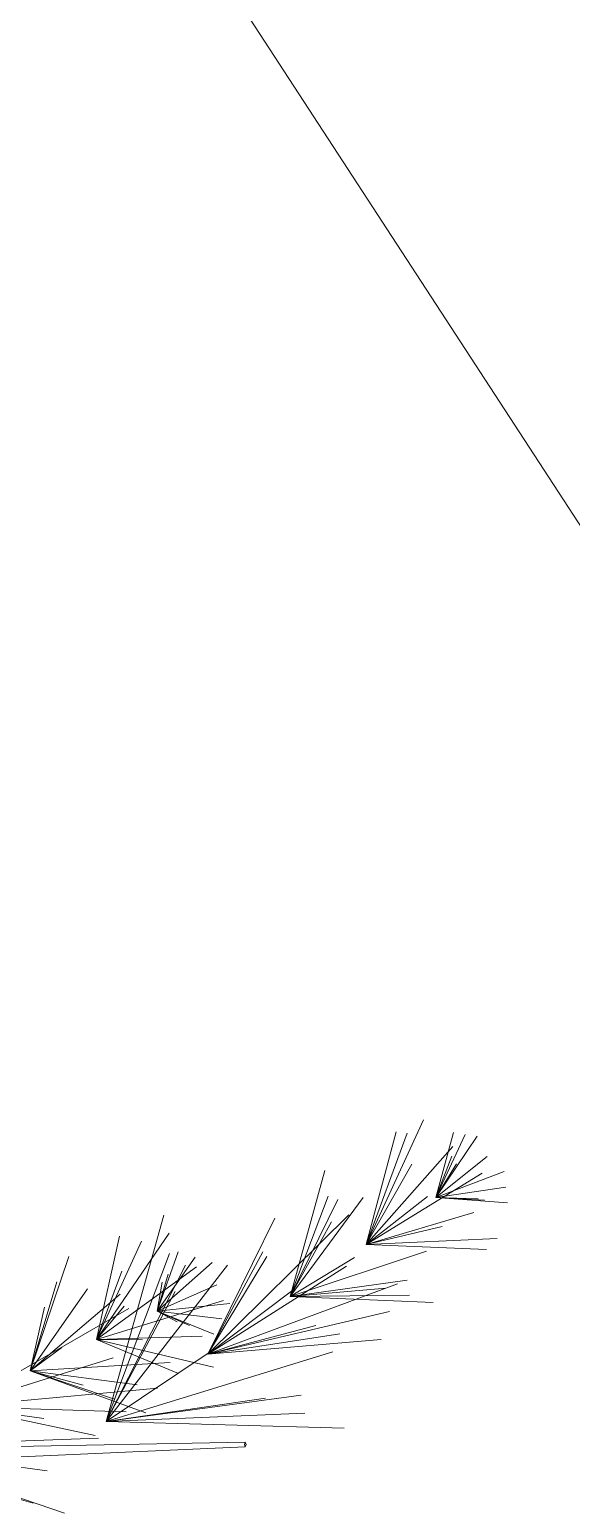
# Model space of a CAD drawing. Header units: metres. Extents: x -460 to 31334, y -1777 to 24987.
# Drawn here: x 245.8819 to 246.0423, y -584.313 to -583.8753 of the extents above; entities that cross this region are included whole.
import ezdxf

# ---------------------------------------------------------------- set-up
doc = ezdxf.new("R2010")
doc.units = ezdxf.units.M
doc.header["$MEASUREMENT"] = 0
doc.layers.add('01 FURNITURE', color=8, linetype='Continuous')
doc.layers.add('TREES PLANTS', color=82, linetype='Continuous', lineweight=5)
picture_1 = doc.add_image_def('image5.png', size_in_pixel=(1080, 1920))

# ---------------------------------------------------------------- blocks, each defined once
blk = doc.blocks.new('TREES_11')
at = {"layer": 'TREES PLANTS', "color": 82, "true_color": 0x34d100}
for p, q in [((-0.5042, 1.9478), (-0.5577, 2.0879)), ((-0.5042, 1.9478), (-0.5577, 2.0879)), ((-0.5042, 1.9478), (-0.5256, 2.0912)), ((-0.5042, 1.9478), (-0.5256, 2.0912)), ((-0.5042, 1.9478), (-0.4935, 2.0945)), ((-0.5042, 1.9478), (-0.4935, 2.0945)), ((-0.42, 2.0734), (-0.4075, 1.8043)), ((-0.42, 2.0734), (-0.4075, 1.8043)), ((-0.5042, 1.9478), (-0.5882, 2.0531)), ((-0.5042, 1.9478), (-0.5882, 2.0531)), ((-0.4075, 1.8043), (-0.5546, 2.0429)), ((-0.4075, 1.8043), (-0.5546, 2.0429)), ((-0.5042, 1.9478), (-0.4987, 2.0477)), ((-0.5042, 1.9478), (-0.4987, 2.0477)), ((-0.5018, 2.0346), (-0.5042, 1.9478)), ((-0.5018, 2.0346), (-0.5042, 1.9478)), ((-0.4075, 1.8043), (-0.3975, 2.0513)), ((-0.4075, 1.8043), (-0.3975, 2.0513)), ((-0.5042, 1.9478), (-0.634, 2.008)), ((-0.5042, 1.9478), (-0.634, 2.008)), ((-0.5042, 1.9478), (-0.63, 2.0325)), ((-0.5042, 1.9478), (-0.63, 2.0325)), ((-0.4075, 1.8043), (-0.4733, 2.0256)), ((-0.4075, 1.8043), (-0.4733, 2.0256)), ((-0.5042, 1.9478), (-0.638, 1.9836)), ((-0.5042, 1.9478), (-0.638, 1.9836)), ((-0.4075, 1.8043), (-0.609, 1.9826)), ((-0.4075, 1.8043), (-0.609, 1.9826)), ((-0.5042, 1.9478), (-0.5895, 1.9805)), ((-0.5042, 1.9478), (-0.5895, 1.9805)), ((-0.5042, 1.9478), (-0.5737, 1.9901)), ((-0.5042, 1.9478), (-0.5737, 1.9901)), ((-0.4075, 1.8043), (-0.4448, 1.9608)), ((-0.4075, 1.8043), (-0.4448, 1.9608)), ((-0.4075, 1.8043), (-0.6635, 1.9222)), ((-0.4075, 1.8043), (-0.6635, 1.9222)), ((-0.4075, 1.8043), (-0.5064, 1.9306)), ((-0.4075, 1.8043), (-0.5064, 1.9306)), ((-0.3012, 1.6484), (-0.3941, 1.9283)), ((-0.3012, 1.6484), (-0.3941, 1.9283)), ((-0.3012, 1.6484), (-0.2885, 1.942)), ((-0.3012, 1.6484), (-0.2885, 1.942)), ((-0.4075, 1.8043), (-0.6362, 1.8885)), ((-0.4075, 1.8043), (-0.6362, 1.8885)), ((-0.4075, 1.8043), (-0.5729, 1.8984)), ((-0.4075, 1.8043), (-0.5729, 1.8984)), ((-0.3012, 1.6484), (-0.3348, 1.8888)), ((-0.3012, 1.6484), (-0.3348, 1.8888)), ((-0.3012, 1.6484), (-0.3035, 1.8933)), ((-0.3012, 1.6484), (-0.3035, 1.8933)), ((-0.4075, 1.8043), (-0.6394, 1.8661)), ((-0.4075, 1.8043), (-0.6394, 1.8661)), ((-0.1829, 1.4794), (-0.3268, 1.8691)), ((-0.1829, 1.4794), (-0.3268, 1.8691)), ((-0.1829, 1.4794), (-0.27, 1.8522)), ((-0.1829, 1.4794), (-0.27, 1.8522)), ((-0.3012, 1.6484), (-0.3185, 1.8446)), ((-0.3012, 1.6484), (-0.3185, 1.8446)), ((-0.1829, 1.4794), (-0.2131, 1.8354)), ((-0.1829, 1.4794), (-0.2131, 1.8354)), ((-0.5042, 1.7982), (-0.3012, 1.6484)), ((-0.5042, 1.7982), (-0.3012, 1.6484)), ((-0.1829, 1.4794), (-0.4688, 1.7686)), ((-0.1829, 1.4794), (-0.4688, 1.7686)), ((-0.3012, 1.6484), (-0.381, 1.7802)), ((-0.3012, 1.6484), (-0.381, 1.7802)), ((-0.1829, 1.4794), (-0.3631, 1.764)), ((-0.1829, 1.4794), (-0.3631, 1.764)), ((-0.3012, 1.6484), (-0.5003, 1.7465)), ((-0.3012, 1.6484), (-0.5003, 1.7465)), ((-0.3012, 1.6484), (-0.4542, 1.7334)), ((-0.3012, 1.6484), (-0.4542, 1.7334)), ((-0.1829, 1.4794), (-0.2245, 1.7501)), ((-0.1829, 1.4794), (-0.2245, 1.7501)), ((-0.0444, 1.2702), (-0.1875, 1.7362)), ((-0.0444, 1.2702), (-0.1875, 1.7362)), ((-0.0444, 1.2702), (-0.0305, 1.7595)), ((-0.0444, 1.2702), (-0.0305, 1.7595)), ((-0.3012, 1.6484), (-0.5599, 1.7197)), ((-0.3012, 1.6484), (-0.5599, 1.7197)), ((-0.3012, 1.6484), (-0.5071, 1.7266)), ((-0.3012, 1.6484), (-0.5071, 1.7266)), ((-0.1829, 1.4794), (-0.2414, 1.7011)), ((-0.1829, 1.4794), (-0.2414, 1.7011)), ((-0.0444, 1.2702), (-0.0986, 1.6707)), ((-0.0444, 1.2702), (-0.0986, 1.6707)), ((-0.0444, 1.2702), (-0.0614, 1.6785)), ((-0.0444, 1.2702), (-0.0614, 1.6785)), ((-0.1829, 1.4794), (-0.3123, 1.6508)), ((-0.1829, 1.4794), (-0.3123, 1.6508)), ((-0.4618, 1.6169), (-0.1829, 1.4794)), ((-0.4618, 1.6169), (-0.1829, 1.4794)), ((-0.1829, 1.4794), (-0.3931, 1.5922)), ((-0.1829, 1.4794), (-0.3931, 1.5922)), ((-0.1829, 1.4794), (-0.3833, 1.6006)), ((-0.1829, 1.4794), (-0.3833, 1.6006)), ((-0.0444, 1.2702), (-0.0923, 1.5974)), ((-0.0444, 1.2702), (-0.0923, 1.5974)), ((0.0025, 1.5576), (-0.0022, 1.5558)), ((-0.0022, 1.5558), (0.0026, 1.5543)), ((0.0267, 0.0912), (-0.0022, 1.5558)), ((0.0073, 1.5561), (0.0025, 1.5576)), ((0.0026, 1.5543), (0.0073, 1.5561)), ((0.0708, 0.1353), (0.0073, 1.5561)), ((-0.3657, 1.5194), (-0.0444, 1.2702)), ((-0.3657, 1.5194), (-0.0444, 1.2702)), ((-0.2712, 1.3753), (-0.2864, 1.5242)), ((-0.2712, 1.3753), (-0.3249, 1.4978)), ((-0.2129, 1.2504), (-0.2931, 1.5113)), ((-0.2712, 1.3753), (-0.2552, 1.5076)), ((-0.2712, 1.3753), (-0.224, 1.4911)), ((-0.1562, 1.4905), (-0.2129, 1.2504)), ((-0.0444, 1.2702), (-0.1918, 1.4901)), ((-0.0444, 1.2702), (-0.1918, 1.4901)), ((-0.2712, 1.3753), (-0.3707, 1.4878)), ((-0.2129, 1.2504), (-0.2196, 1.4674)), ((-0.2712, 1.3753), (-0.3816, 1.453)), ((-0.0444, 1.2702), (-0.3653, 1.4333)), ((-0.0444, 1.2702), (-0.3653, 1.4333)), ((-0.2129, 1.2504), (-0.3622, 1.4555)), ((-0.2712, 1.3753), (-0.2416, 1.4415)), ((-0.2129, 1.2504), (-0.4312, 1.3997)), ((-0.2712, 1.3753), (-0.3926, 1.4183)), ((-0.0444, 1.2702), (-0.3895, 1.4005)), ((-0.0444, 1.2702), (-0.3895, 1.4005)), ((-0.2712, 1.3753), (-0.3468, 1.3975)), ((-0.0444, 1.2702), (-0.3111, 1.4121)), ((-0.0444, 1.2702), (-0.3111, 1.4121)), ((-0.2488, 1.4164), (-0.2712, 1.3753)), ((-0.2129, 1.2504), (-0.1429, 1.4187)), ((-0.1483, 1.1139), (-0.1655, 1.4016)), ((-0.0444, 1.2702), (-0.468, 1.3889)), ((-0.0444, 1.2702), (-0.468, 1.3889)), ((-0.2712, 1.3753), (-0.3302, 1.3852)), ((-0.0753, 0.9665), (-0.113, 1.3754)), ((-0.2129, 1.2504), (-0.4146, 1.3425)), ((-0.2129, 1.2504), (-0.2121, 1.3448)), ((-0.1483, 1.1139), (-0.0621, 1.3517)), ((-0.2129, 1.2504), (-0.281, 1.3072)), ((-0.0753, 0.9665), (-0.2762, 1.3168)), ((-0.1483, 1.1139), (-0.1194, 1.3342)), ((-0.0753, 0.9665), (-0.0645, 1.3114)), ((-0.2129, 1.2504), (-0.4251, 1.2976)), ((-0.2129, 1.2504), (-0.353, 1.3024)), ((-0.306, 1.2992), (-0.1483, 1.1139)), ((-0.0753, 0.9665), (-0.1754, 1.2848)), ((-0.1483, 1.1139), (-0.0906, 1.2872)), ((-0.0753, 0.9665), (-0.016, 1.2475)), ((0.0072, 0.7834), (-0.0105, 1.2545)), ((-0.1483, 1.1139), (-0.3167, 1.2317)), ((-0.1483, 1.1139), (-0.1191, 1.2227)), ((-0.1483, 1.1139), (-0.3829, 1.1937)), ((0.0072, 0.7834), (0.144, 1.1848)), ((-0.1483, 1.1139), (-0.3312, 1.1687)), ((-0.1483, 1.1139), (-0.1961, 1.1789)), ((-0.1483, 1.1139), (-0.2795, 1.1437)), ((-0.0753, 0.9665), (-0.0507, 1.1424)), ((0.025, 0.9142), (0.0571, 1.1492)), ((0.0276, 0.7789), (0.1232, 1.1204))]:
    blk.add_line(p, q, dxfattribs=at)

msp = doc.modelspace()

# ---------------------------------------------------------------- linework, layer by layer
at = {"layer": '01 FURNITURE', "color": 250, "lineweight": 9}
msp.add_lwpolyline([(244.24487, -584.313), (245.12843, -583.63859), (245.59719, -583.33572), (246.51173, -584.73773), (245.6988, -585.2892)], dxfattribs=at)

# ---------------------------------------------------------------- block references
at = {"lineweight": 18, "xscale": 0.1441398928167146, "yscale": 0.1441398928167146, "zscale": 0.1441398928167146, "rotation": 270}
msp.add_blockref('TREES_11', (245.72147, -584.29368), dxfattribs=at)

# ---------------------------------------------------------------- pictures from other files: only their frames are drawn
at = {"layer": '01 FURNITURE', "color": 250, "lineweight": 9}
image = msp.add_image(picture_1, insert=(244.24487, -585.2892), size_in_units=(6.83703, 12.15472), dxfattribs=at)
image.dxf.flags = 7

doc.saveas('drawing.dxf')
